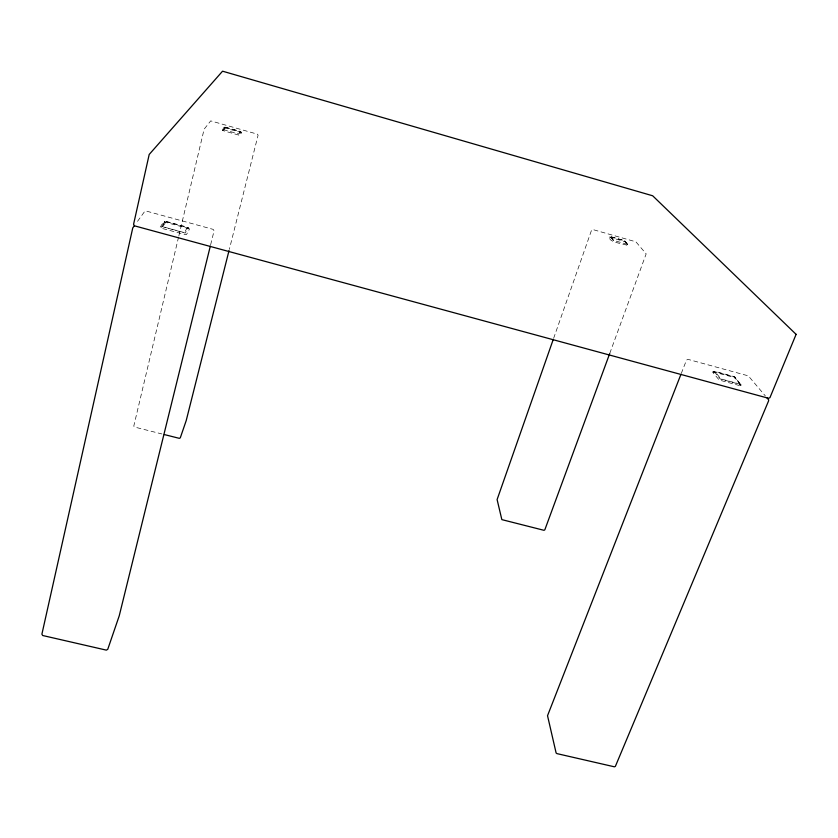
<?xml version="1.0" encoding="UTF-8"?>
<svg xmlns="http://www.w3.org/2000/svg" width="838" height="838" viewBox="0 0 838 838"><rect width="100%" height="100%" fill="white"/><g stroke="black" fill="none" stroke-linecap="round" stroke-linejoin="round"><path stroke-width="0.63" stroke-dasharray="4.19 3.14" d="M164.835 221.337L161.346 227.569L165.096 221.766L166.018 221.661L187.303 227.475L188.204 228.931L188.477 227.8L187.45 227.192L166.196 221.389L164.3 222.049M178.578 237.039L133.787 426.092L134.352 427.003L161.839 433.937M178.871 235.771L204.126 129.188L210.715 120.882L257.476 134.185L258.083 135.211L229.34 249.357M224.605 127.093L222.866 130.34L225.422 127.324L240.118 131.503L240.736 132.54L240.192 131.367L224.909 127.062L223.589 127.669L222.395 130.445L239.616 135.327L241.554 132.771L240.935 131.734L239.584 134.216L238.683 134.122M210.631 244.78L214.078 230.806L213.198 229.382L145.864 210.956L144.964 211.05L135.693 223.872M553.625 338.343L591.597 230.041L592.613 229.497L635.906 241.815L646.161 253.862L609.697 353.584M681.273 373.476L686.511 360.078L687.956 359.345L748.324 375.864L765.356 395.945M714.238 371.234L713.725 372.46L715.202 371.716L734.245 376.922L741.599 386.14L719.214 380.043L712.667 372.166L714.898 371.328L734.769 376.849L741.127 385.229L734.245 376.922M187.303 227.475L184.465 232.639L162.823 226.742L166.018 221.661M240.118 131.503L238.757 133.975L223.065 129.523M223.893 129.754L225.422 127.324M613.709 240.579L610.064 236.641C606.492 242.245 625.274 243.952 627.348 245.45L628.552 245.482L624.415 240.716L610.818 236.85L609.792 237.395L610.672 236.651L624.844 240.726L628.091 245.105L624.415 240.716M223.589 127.669L241.176 132.446M712.866 371.789L733.187 377.163L735.932 378.525L735.314 378.022M609.268 237.028L625.651 241.899L625.2 241.522M740.038 384.108L720.711 378.839L715.202 371.716M188.917 228.669L164.321 221.955L164.908 221.923L163.379 222.154L160.142 227.234L162.195 228.47L185.659 234.661L186.581 234.441L189.388 229.256L188.477 227.8L185.198 233.079L161.619 226.407M610.818 236.85L613.552 240.391L628.06 244.507L627.788 245.262L627.756 244.665M714.133 371.423L720.177 378.923L740.373 384.516C742.028 383.814 740.111 386.894 740.677 384.621"/><path stroke-width="1.26" d="M210.328 246.058L119.247 615.783L107.756 649.303L106.353 650.131L42.675 635.508L41.9 634.167L132.771 227.905L134.227 225.883M229.015 250.625L186.214 420.571L180.296 437.824L179.332 438.347L164.332 434.566M553.195 339.579L497.102 499.584L501.847 519.623L544.019 530.318L544.836 529.794L609.697 353.584M680.802 374.691L547.528 715.704L556.118 752.985L556.935 753.613L614.411 766.812L615.364 766.382L768.582 400.899L768.645 399.852L767 397.903M796.1 334.352L769.923 397.715L768.456 398.26L134.541 225.851L133.567 224.333L149.195 154.475L222.552 71.188L652.666 195.778L796.1 334.352"/></g></svg>
